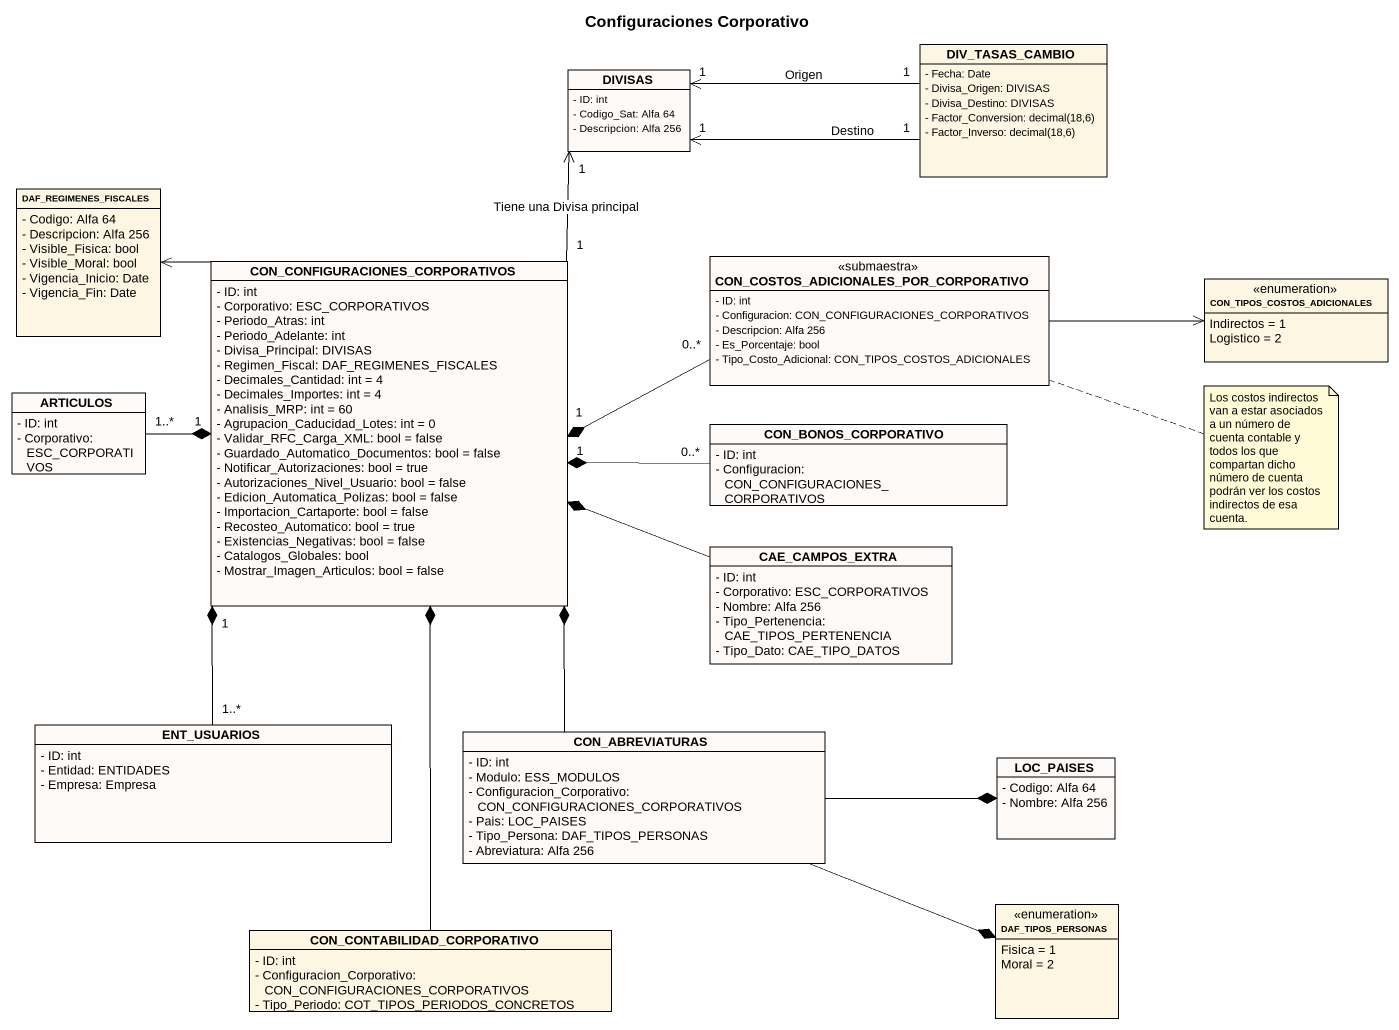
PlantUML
@startuml
title Configuraciones Corporativo
hide circle
hide empty members
skinparam classAttributeIconSize 0
class DIV_TASAS_CAMBIO {
  - Fecha: Date
  - Divisa_Origen: DIVISAS
  - Divisa_Destino: DIVISAS
  {field} - Factor_Conversion: decimal(18,6)
  {field} - Factor_Inverso: decimal(18,6)
}
class DIVISAS #FDFAF7 {
  - ID: int
  - Codigo_Sat: Alfa 64
  - Descripcion: Alfa 256
}
class DAF_REGIMENES_FISCALES {
  - Codigo: Alfa 64
  - Descripcion: Alfa 256
  - Visible_Fisica: bool
  - Visible_Moral: bool
  - Vigencia_Inicio: Date
  - Vigencia_Fin: Date
}
class "CON_CONFIGURACIONES_CORPORATIVOS" as CON_CONFIGURACIONES #FDFAF7 {
  - ID: int
  - Corporativo: ESC_CORPORATIVOS
  - Periodo_Atras: int
  - Periodo_Adelante: int
  - Divisa_Principal: DIVISAS
  - Regimen_Fiscal: DAF_REGIMENES_FISCALES
  - Decimales_Cantidad: int = 4
  - Decimales_Importes: int = 4
  - Analisis_MRP: int = 60
  - Agrupacion_Caducidad_Lotes: int = 0
  - Validar_RFC_Carga_XML: bool = false
  - Guardado_Automatico_Documentos: bool = false
  - Notificar_Autorizaciones: bool = true
  - Autorizaciones_Nivel_Usuario: bool = false
  - Edicion_Automatica_Polizas: bool = false
  - Importacion_Cartaporte: bool = false
  - Recosteo_Automatico: bool = true
  - Existencias_Negativas: bool = false
  - Catalogos_Globales: bool
  - Mostrar_Imagen_Articulos: bool = false
}
class "CON_COSTOS_ADICIONALES_POR_CORPORATIVO" as CON_COSTOS_ADICIONALES_POR <<submaestra>> #FDFAF7 {
  - ID: int
  - Configuracion: CON_CONFIGURACIONES_CORPORATIVOS
  - Descripcion: Alfa 256
  - Es_Porcentaje: bool
  - Tipo_Costo_Adicional: CON_TIPOS_COSTOS_ADICIONALES
}
enum CON_TIPOS_COSTOS_ADICIONALES {
  Indirectos = 1
  Logistico = 2
}
class ARTICULOS #FDFAF7 {
  - ID: int
  - Corporativo: ESC_CORPORATIVOS
}
class CON_BONOS_CORPORATIVO #FDFAF7 {
  - ID: int
  - Configuracion: CON_CONFIGURACIONES_CORPORATIVOS
}
class CAE_CAMPOS_EXTRA #FDFAF7 {
  - ID: int
  - Corporativo: ESC_CORPORATIVOS
  - Nombre: Alfa 256
  - Tipo_Pertenencia: CAE_TIPOS_PERTENENCIA
  - Tipo_Dato: CAE_TIPO_DATOS
}
class ENT_USUARIOS #FDFAF7 {
  - ID: int
  - Entidad: ENTIDADES
  - Empresa: Empresa
}
class CON_ABREVIATURAS #FDFAF7 {
  - ID: int
  - Modulo: ESS_MODULOS
  - Configuracion_Corporativo: CON_CONFIGURACIONES_CORPORATIVOS
  - Pais: LOC_PAISES
  - Tipo_Persona: DAF_TIPOS_PERSONAS
  - Abreviatura: Alfa 256
}
class LOC_PAISES #FDFAF7 {
  - Codigo: Alfa 64
  - Nombre: Alfa 256
}
enum DAF_TIPOS_PERSONAS {
  Fisica = 1
  Moral = 2
}
class CON_CONTABILIDAD_CORPORATIVO {
  - ID: int
  - Configuracion_Corporativo: CON_CONFIGURACIONES_CORPORATIVOS
  - Tipo_Periodo: COT_TIPOS_PERIODOS_CONCRETOS
}
DIV_TASAS_CAMBIO "1" -left-> "1" DIVISAS : Origen
DIV_TASAS_CAMBIO "1" -left-> "1" DIVISAS : Destino
CON_CONFIGURACIONES "1" -up-> "1" DIVISAS : Tiene una Divisa principal
CON_CONFIGURACIONES -left-> DAF_REGIMENES_FISCALES
CON_COSTOS_ADICIONALES_POR "0..*" -left-* "1" CON_CONFIGURACIONES
CON_COSTOS_ADICIONALES_POR -right-> CON_TIPOS_COSTOS_ADICIONALES
ARTICULOS "1..*" -right-* "1" CON_CONFIGURACIONES
CON_BONOS_CORPORATIVO "0..*" -left-* "1" CON_CONFIGURACIONES
CAE_CAMPOS_EXTRA -left-* CON_CONFIGURACIONES
ENT_USUARIOS "1..*" -up-* "1" CON_CONFIGURACIONES
CON_ABREVIATURAS -up-* CON_CONFIGURACIONES
CON_ABREVIATURAS -right-* LOC_PAISES
CON_ABREVIATURAS -right-* DAF_TIPOS_PERSONAS
CON_CONTABILIDAD_CORPORATIVO -up-* CON_CONFIGURACIONES
note right of CON_COSTOS_ADICIONALES_POR : Los costos indirectos van a estar asociados a un número de cuenta contable y todos los que compartan dicho número de cuenta podrán ver los costos indirectos de esa cuenta.
@enduml
